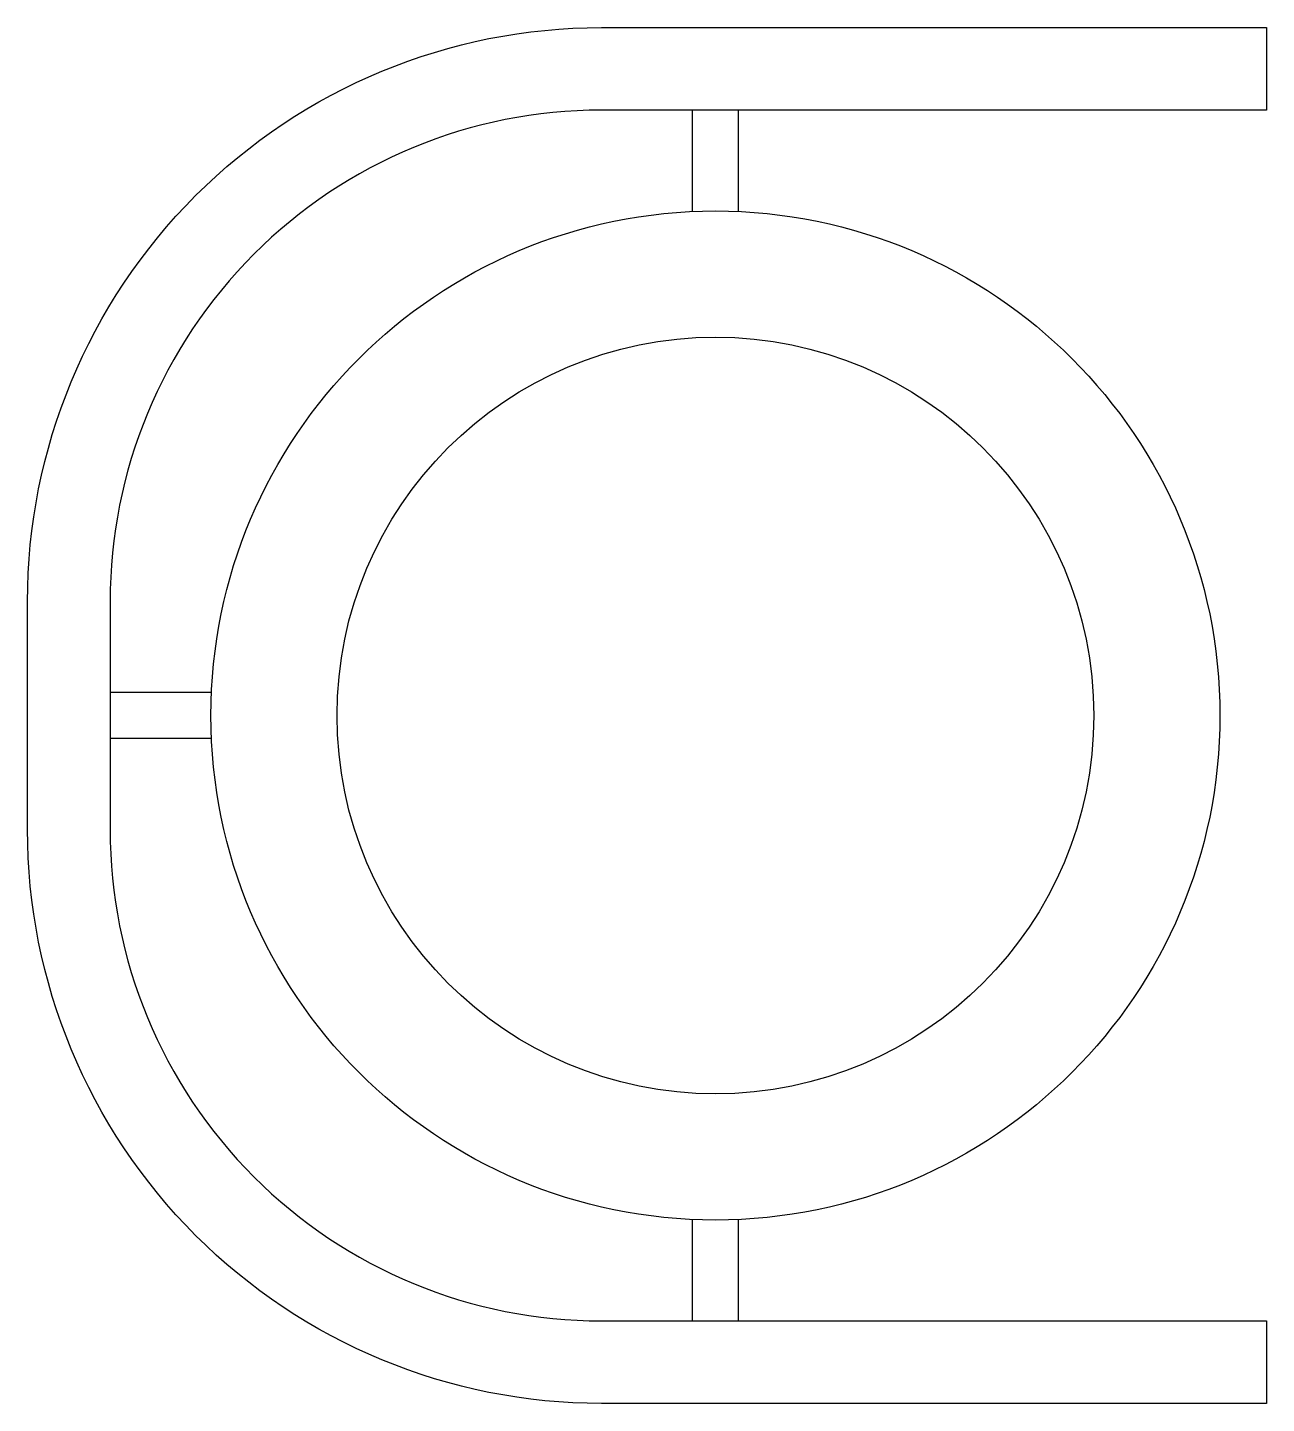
# Model space of a CAD drawing. Extents: x 72.611 to 72.99, y 38.326 to 38.746.
import ezdxf

# ---------------------------------------------------------------- set-up
doc = ezdxf.new("R2010")
doc.units = 0
doc.header["$LTSCALE"] = 0.5
doc.layers.get('0').update_dxf_attribs({"linetype": 'CONTINUOUS'})

msp = doc.modelspace()

# ---------------------------------------------------------------- linework, layer by layer
at = {"color": 0}
for p, q in [((72.8144, 38.6897), (72.8144, 38.72066)), ((72.8284, 38.6897), (72.8284, 38.72066)), ((72.66756, 38.54286), (72.6366, 38.54286)), ((72.66756, 38.52886), (72.6366, 38.52886)), ((72.8144, 38.35106), (72.8144, 38.38202)), ((72.8284, 38.35106), (72.8284, 38.38202))]:
    msp.add_line(p, q, dxfattribs=at)
msp.add_lwpolyline([(72.98961, 38.74586), (72.98961, 38.72066), (72.7866, 38.72066, 0.414214), (72.6366, 38.57066), (72.6366, 38.50106, 0.414214), (72.7866, 38.35106), (72.98961, 38.35106), (72.98961, 38.32586), (72.7866, 38.32586, -0.414214), (72.6114, 38.50106), (72.6114, 38.57066, -0.414214), (72.7866, 38.74586)], format="xyb", close=True, dxfattribs=at)
for radius in [0.154, 0.1155]:
    msp.add_circle((72.8214, 38.53586), radius, dxfattribs=at)

doc.saveas('drawing.dxf')
